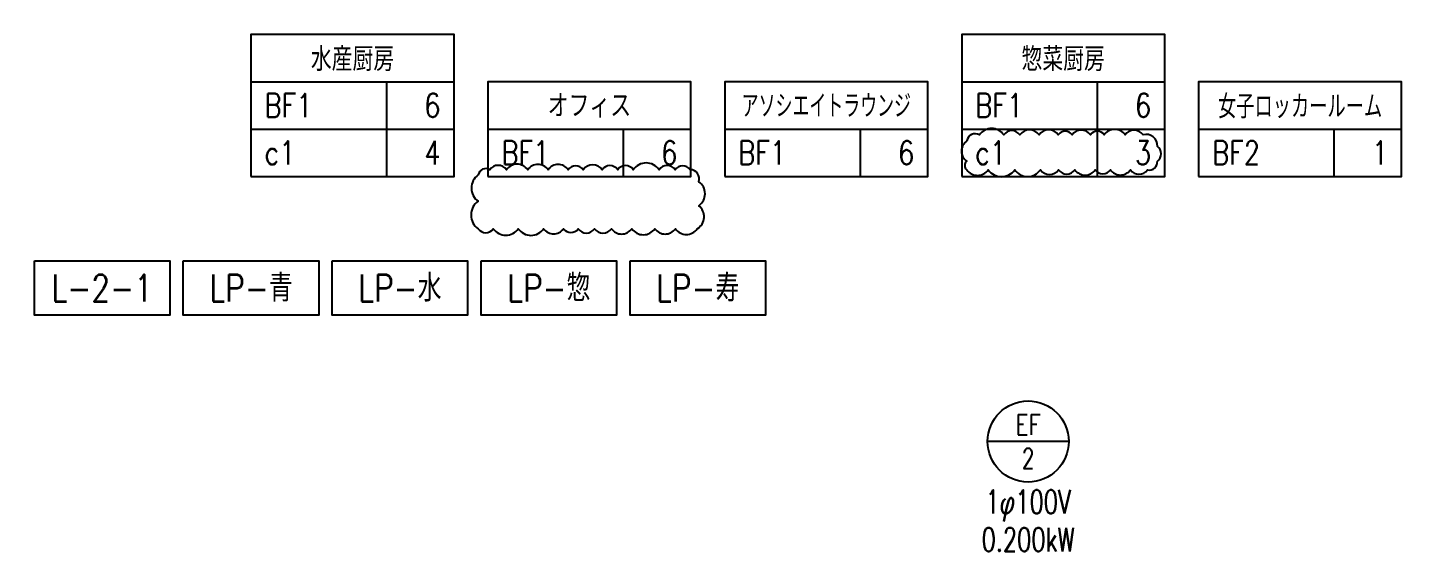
# Model space of a CAD drawing. Header units: millimetres. Extents: x 3999 to 176614, y 1464 to 57550.
# Drawn here: x 111551 to 131951, y 4981 to 12725 of the extents above; entities that cross this region are included whole.
import ezdxf
from ezdxf.enums import TextEntityAlignment as Align

# ---------------------------------------------------------------- set-up
doc = ezdxf.new("R2010")
doc.units = ezdxf.units.MM
doc.header["$LTSCALE"] = 0.2
doc.set_wipeout_variables(frame=1)
for name, color, linetype in [('1_強調文字', 4, 'Continuous'), ('1_文字', 3, 'Continuous'), ('1_機器番号', 3, 'Continuous')]:
    doc.layers.add(name, color=color, linetype=linetype)
doc.layers.add('1_追加変更', color=10, linetype='Continuous', plot=False)
doc.styles.get("Standard").update_dxf_attribs({"font": 'simplex.shx', "width": 0.8, "bigfont": 'extfont2.shx'})

msp = doc.modelspace()

# ---------------------------------------------------------------- texts
at = {"layer": '1_機器番号', "width": 0.7}
msp.add_text('0.200kW', height=350, dxfattribs=at).set_placement((126333, 5156), align=Align.MIDDLE)

# ---------------------------------------------------------------- wipeouts: each hides what was drawn before it
for points in [[(114751, 12725), (117951, 12725), (117951, 10425), (114751, 10425)], [(125251, 12725), (128451, 12725), (128451, 10425), (125251, 10425)], [(118251, 12025), (121451, 12025), (121451, 10425), (118251, 10425)], [(121751, 12025), (124951, 12025), (124951, 10425), (121751, 10425)], [(128751, 12025), (131951, 12025), (131951, 10425), (128751, 10425)], [(120351, 9375), (122551, 9375), (122551, 8375), (120351, 8375)], [(126289, 7306), (126202, 7295), (126116, 7273), (126035, 7241), (125957, 7198), (125886, 7146), (125822, 7086), (125766, 7018), (125719, 6944), (125681, 6864), (125654, 6780), (125637, 6694), (125632, 6606), (125637, 6518), (125654, 6431), (125681, 6348), (125719, 6268), (125766, 6194), (125822, 6126), (125886, 6065), (125957, 6014), (126035, 5971), (126116, 5939), (126202, 5917), (126289, 5906), (126377, 5906), (126465, 5917), (126550, 5939), (126632, 5971), (126709, 6014), (126780, 6065), (126844, 6126), (126901, 6194), (126948, 6268), (126985, 6348), (127013, 6431), (127029, 6518), (127035, 6606), (127029, 6694), (127013, 6780), (126985, 6864), (126948, 6944), (126901, 7018), (126844, 7086), (126780, 7146), (126709, 7198), (126632, 7241), (126550, 7273), (126465, 7295), (126377, 7306)]]:
    msp.add_wipeout(points)

# ---------------------------------------------------------------- next in the draw order: linework, layer by layer
at = {"layer": '1_文字', "lineweight": -3}
for p, q in [((114851, 11925), (117851, 11925)), ((116851, 11925), (116851, 10525)), ((125351, 11925), (128351, 11925)), ((127351, 11925), (127351, 10525)), ((114851, 11225), (117851, 11225)), ((118351, 11225), (121351, 11225)), ((120351, 11225), (120351, 10525)), ((121851, 11225), (124851, 11225)), ((123851, 11225), (123851, 10525)), ((125351, 11225), (128351, 11225)), ((128851, 11225), (131851, 11225)), ((130851, 11225), (130851, 10525))]:
    msp.add_line(p, q, dxfattribs=at)
for points in [[(114851, 10525), (117851, 10525), (117851, 12625), (114851, 12625)], [(125351, 10525), (128351, 10525), (128351, 12625), (125351, 12625)], [(118351, 10525), (121351, 10525), (121351, 11925), (118351, 11925)], [(121851, 10525), (124851, 10525), (124851, 11925), (121851, 11925)], [(128851, 10525), (131851, 10525), (131851, 11925), (128851, 11925)]]:
    msp.add_lwpolyline(points, close=True, dxfattribs=at)
at = {"layer": '1_機器番号'}
msp.add_line((126933, 6606), (125733, 6606), dxfattribs=at)
msp.add_circle((126333, 6606), 600, dxfattribs=at)
at = {"layer": '1_追加変更'}
for points in [[(125428, 10622, 0.520567), (125744, 10622, 0.520567), (126134, 10622, 0.520567), (126515, 10622, 0.520567), (126782, 10622, 0.520567), (127024, 10622, 0.520567), (127324, 10622, 0.520567), (127548, 10622, 0.520567), (127844, 10622, 0.520567), (128095, 10622, 0.520567), (128242, 10750, 0.520567), (128242, 10969, 0.520567), (128030, 11140, 0.520567), (127765, 11140, 0.520567), (127457, 11140, 0.520567), (127253, 11140, 0.520567), (126981, 11140, 0.520567), (126779, 11140, 0.520567), (126494, 11140, 0.520567), (126210, 11140, 0.520567), (125973, 11140, 0.520567), (125615, 11140, 0.520567), (125428, 11051, 0.520567), (125428, 10748, 0.520567)], [(118208, 9751, 0.520567), (118431, 9751, 0.520567), (118800, 9751, 0.520567), (119175, 9751, 0.520567), (119470, 9751, 0.520567), (119684, 9751, 0.520567), (119926, 9751, 0.520567), (120177, 9751, 0.520567), (120477, 9751, 0.520567), (120818, 9751, 0.520567), (121121, 9751, 0.520567), (121445, 9751, 0.520567), (121467, 10092, 0.520567), (121467, 10447, 0.520567), (121340, 10624, 0.520567), (121116, 10624, 0.520567), (120881, 10624, 0.520567), (120499, 10624, 0.520567), (120269, 10624, 0.520567), (120039, 10624, 0.520567), (119760, 10624, 0.520567), (119535, 10624, 0.520567), (119240, 10624, 0.520567), (118939, 10624, 0.520567), (118626, 10624, 0.520567), (118378, 10624, 0.520567), (118208, 10547, 0.520567), (118208, 10157, 0.520567)]]:
    msp.add_lwpolyline(points, format="xyb", close=True, dxfattribs=at)

# ---------------------------------------------------------------- next in the draw order: texts
at = {"layer": '1_強調文字', "width": 0.8}
msp.add_text('LP-寿', height=400, dxfattribs=at).set_placement((121451, 8875), align=Align.MIDDLE_CENTER)
at = {"layer": '1_文字', "lineweight": -3}
for s, width, p in [('水産厨房', 0.8, (116351, 12275)), ('惣菜厨房', 0.8, (126851, 12275)), ('オフィス', 0.8, (119851, 11575)), ('アソシエイトラウンジ', 0.65, (123351, 11575)), ('女子ロッカールーム', 0.7, (130351, 11575))]:
    msp.add_text(s, height=350, dxfattribs=dict(at, width=width)).set_placement(p, align=Align.MIDDLE)
at = {"layer": '1_文字', "lineweight": -3, "width": 0.8}
for s, p in [('BF1', (115051, 11400)), ('BF1', (125551, 11400)), ('c1', (115051, 10700)), ('BF1', (118551, 10700)), ('BF1', (122051, 10700)), ('c1', (125551, 10700)), ('BF2', (129051, 10700))]:
    msp.add_text(s, height=350, dxfattribs=at).set_placement(p)
for s, p in [('6', (117651, 11400)), ('6', (128151, 11400)), ('4', (117651, 10700)), ('6', (121151, 10700)), ('6', (124651, 10700)), ('3', (128151, 10700)), ('1', (131651, 10700))]:
    msp.add_text(s, height=350, dxfattribs=at).set_placement(p, align=Align.RIGHT)
at = {"layer": '1_機器番号'}
for s, width, p in [('EF', 0.8, (126333, 6856)), ('2', 0.7, (126333, 6356))]:
    msp.add_text(s, height=300, dxfattribs=dict(at, width=width)).set_placement(p, align=Align.MIDDLE_CENTER)
at = {"layer": '1_機器番号', "width": 0.7}
msp.add_text('1φ100V', height=350, dxfattribs=at).set_placement((126333, 5656), align=Align.MIDDLE)

# ---------------------------------------------------------------- next in the draw order: wipeouts: each hides what was drawn before it
msp.add_wipeout([(118151, 9375), (120351, 9375), (120351, 8375), (118151, 8375)])

# ---------------------------------------------------------------- next in the draw order: linework, layer by layer
at = {"layer": '1_強調文字'}
msp.add_lwpolyline([(120451, 9275), (122451, 9275), (122451, 8475), (120451, 8475)], close=True, dxfattribs=at)

# ---------------------------------------------------------------- next in the draw order: texts
at = {"layer": '1_強調文字', "width": 0.8}
msp.add_text('LP-惣', height=400, dxfattribs=at).set_placement((119251, 8875), align=Align.MIDDLE_CENTER)

# ---------------------------------------------------------------- next in the draw order: wipeouts: each hides what was drawn before it
msp.add_wipeout([(115951, 9375), (118151, 9375), (118151, 8375), (115951, 8375)])

# ---------------------------------------------------------------- next in the draw order: linework, layer by layer
at = {"layer": '1_強調文字'}
msp.add_lwpolyline([(118251, 9275), (120251, 9275), (120251, 8475), (118251, 8475)], close=True, dxfattribs=at)

# ---------------------------------------------------------------- next in the draw order: texts
at = {"layer": '1_強調文字', "width": 0.8}
msp.add_text('LP-水', height=400, dxfattribs=at).set_placement((117051, 8875), align=Align.MIDDLE_CENTER)

# ---------------------------------------------------------------- next in the draw order: wipeouts: each hides what was drawn before it
msp.add_wipeout([(113751, 9375), (115951, 9375), (115951, 8375), (113751, 8375)])

# ---------------------------------------------------------------- next in the draw order: linework, layer by layer
at = {"layer": '1_強調文字'}
msp.add_lwpolyline([(116051, 9275), (118051, 9275), (118051, 8475), (116051, 8475)], close=True, dxfattribs=at)

# ---------------------------------------------------------------- next in the draw order: texts
at = {"layer": '1_強調文字', "width": 0.8}
msp.add_text('LP-青', height=400, dxfattribs=at).set_placement((114851, 8875), align=Align.MIDDLE_CENTER)

# ---------------------------------------------------------------- next in the draw order: wipeouts: each hides what was drawn before it
msp.add_wipeout([(111551, 9375), (113751, 9375), (113751, 8375), (111551, 8375)])

# ---------------------------------------------------------------- next in the draw order: linework, layer by layer
at = {"layer": '1_強調文字'}
for points in [[(111651, 9275), (113651, 9275), (113651, 8475), (111651, 8475)], [(113851, 9275), (115851, 9275), (115851, 8475), (113851, 8475)]]:
    msp.add_lwpolyline(points, close=True, dxfattribs=at)

# ---------------------------------------------------------------- next in the draw order: texts
at = {"layer": '1_強調文字', "width": 0.8}
msp.add_text('L-2-1', height=400, dxfattribs=at).set_placement((112651, 8875), align=Align.MIDDLE_CENTER)

doc.saveas('drawing.dxf')
